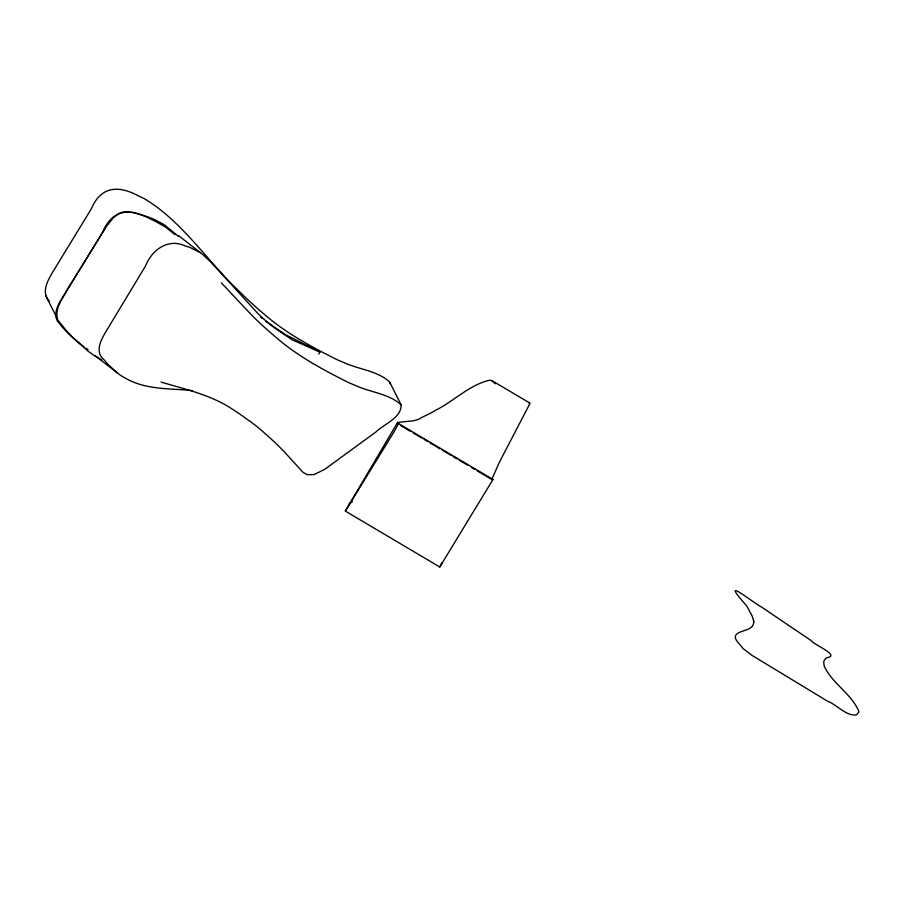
<?xml version="1.0" encoding="UTF-8"?>
<svg xmlns="http://www.w3.org/2000/svg" width="904" height="904" viewBox="0 0 904 904"><rect width="100%" height="100%" fill="white"/><g stroke="black" fill="none" stroke-linecap="round" stroke-linejoin="round"><path stroke-width="1.36" d="M398.562 423.569L492.985 479.47L439.773 567L345.328 511.088L394.28 431.445L398.574 423.569L397.5 423.693M439.773 567L440.497 565.429M495.595 383.748L491.335 380.561A179.161 41.81 -57.8 0 0 489.64 380.211C469.764 384.675 454.102 400.981 436.01 410.043A351.034 81.914 -57.8 0 1 431.005 412.879L427.389 414.744A504.33 117.689 -57.8 0 1 421.806 417.388C415.072 422.665 403.794 420.541 397.523 422.959A140.527 3.333 -59.4 0 0 397.432 423.671L397.455 423.671M345.328 511.076L397.828 422.044M440.824 564.819L441.999 562.616M318.796 354.085L319.926 352.018L285.585 334.683L265.765 321.191M529.122 403.625L529.868 403.41A166.912 3.966 -59.4 0 1 529.721 403.952L504.534 452.328A332.118 7.887 -59.4 0 0 502.093 457.051L501.268 458.644A472.566 11.221 -59.4 0 0 498.929 463.232L491.844 479.21A129.588 3.074 -59.4 0 0 491.844 479.538L491.866 479.583M349.102 503.867L352.345 501.81M492.284 479.572L492.962 479.425M192.134 390.584C169.511 388.245 145.646 390.031 125.238 378.053A104.943 71.8 -52.1 0 1 120.198 375.081L95.248 355.814M161.093 382.087C185.06 389.228 210.327 394.765 231.537 408.642A363.001 352.955 -26.7 0 1 240.475 414.518L252.804 423.377A243.255 236.532 -26.7 0 1 261.821 430.62L274.341 441.898A374.087 363.736 -26.7 0 1 284.071 451.571L303.077 472.419L307.258 474.656L313.982 474.6L324.581 469.447L375.849 432.044C384.008 423.84 401.692 418.043 401.071 404.755L389.545 381.861C376.866 370.437 357.939 369.386 342.808 362.086A129.588 126.006 -26.7 0 1 336.57 359.442C310.965 346.605 285.404 332.808 263.742 313.835A472.566 459.492 -26.7 0 1 252.894 304.354L249.402 301.156A332.118 322.931 -26.7 0 1 239.888 291.992C207.615 261.787 183.003 221.966 144.663 198.88A166.912 162.291 -26.7 0 0 138.854 196.123C119.836 185.636 101.361 185.117 91.349 208.813L55.845 266.951C50.24 276.466 39.618 290.851 49.2 301.088M319.926 352.018L292.241 339.87L274.183 327.745A472.566 323.349 -52.1 0 1 266.397 321.315L263.9 319.112A332.118 227.254 -52.1 0 1 257.177 312.716L210.926 262.183L202.62 254.397L178.608 235.661M101.87 360.041L94.626 355.724A104.943 102.039 -26.7 0 1 87.79 350.967L71.032 335.655A236.859 230.317 -26.7 0 1 65.28 329.384L58.285 320.581L45.855 295.823M492.454 380.968L529.846 403.037M401.048 425.761L410.891 431.592M413.151 432.926L416.947 435.174M417.987 435.796L421.795 438.044M424.044 439.378L427.841 441.627M430.101 442.96L439.943 448.802M442.203 450.124L450.836 455.243M453.096 456.576L456.893 458.836M459.142 460.159L467.617 465.176M471.255 467.334L475.052 469.583M477.301 470.916L481.097 473.165M482.148 473.786L491.991 479.617M200.439 252.668L189.897 247.413A166.912 114.209 -52.1 0 0 185.478 246.035C168.449 237.842 151.782 249.741 145.465 266.115L110.265 324.434C104.525 334.469 92.163 350.029 104.254 360.018A236.859 162.076 -52.1 0 0 108.243 364.549L117.079 372.81M83.846 346.774C73.744 339.395 64.579 330.536 57.065 320.524C52.466 309.812 61.913 299.484 66.681 290.489L106.943 225.729L113.554 217.593L118.582 213.807A16.136 13.617 -45.7 0 1 124.3 211.852L133.329 212.508L147.906 216.87A179.161 151.205 -45.7 0 1 153.488 219.084L164.008 224.52L176.122 234.452M174.98 234.644L165.918 227.356L156.189 221.785A166.912 162.291 -26.7 0 0 150.38 219.028C131.362 208.53 112.887 208.01 102.875 231.718L67.371 289.856C62.557 298.625 54.782 308.106 57.393 318.728M176.822 235.096L178.235 236.407M221.367 282.839L251.425 314.897A332.118 322.931 -26.7 0 0 260.928 324.05L264.42 327.248A472.566 459.492 -26.7 0 0 275.268 336.74C296.93 355.713 322.491 369.499 348.096 382.347A129.588 126.006 -26.7 0 0 354.345 384.991C369.465 392.291 388.392 393.342 401.071 404.755M389.545 381.861L390.132 383.725M262.431 318.592A504.33 425.66 -45.7 0 1 260.748 317.259M88.072 349.52A112.311 94.796 -45.7 0 1 85.925 348.176M753.879 621.828L753.371 624.246A472.566 62.331 32.6 0 1 752.467 625.975L752.083 626.495A332.118 43.799 32.6 0 1 750.704 627.738C746.512 631.41 731.811 631.602 736.048 639.727A166.912 22.012 32.6 0 0 737.144 641.399L743.37 648.778L751.913 655.321L827.68 701.278C836.991 704.736 845.195 715.505 855.613 715.053A236.859 31.244 32.6 0 0 856.947 714.544L858.8 712.092A104.943 13.842 32.6 0 0 858.54 710.601C850.867 693.583 832.81 683.695 824.595 667.039A363.001 47.878 32.6 0 1 824.019 664.982L823.747 662.395A243.255 32.081 32.6 0 1 824.064 660.745L825.341 658.858A374.087 49.336 32.6 0 1 826.934 657.683C841.251 655.66 812.696 644.202 811.487 640.812L762.129 607.443C749.405 600.222 719.335 575.012 745.789 604.844A129.588 17.097 32.6 0 1 747.179 606.754L752.218 616.166L753.879 621.828"/></g></svg>
